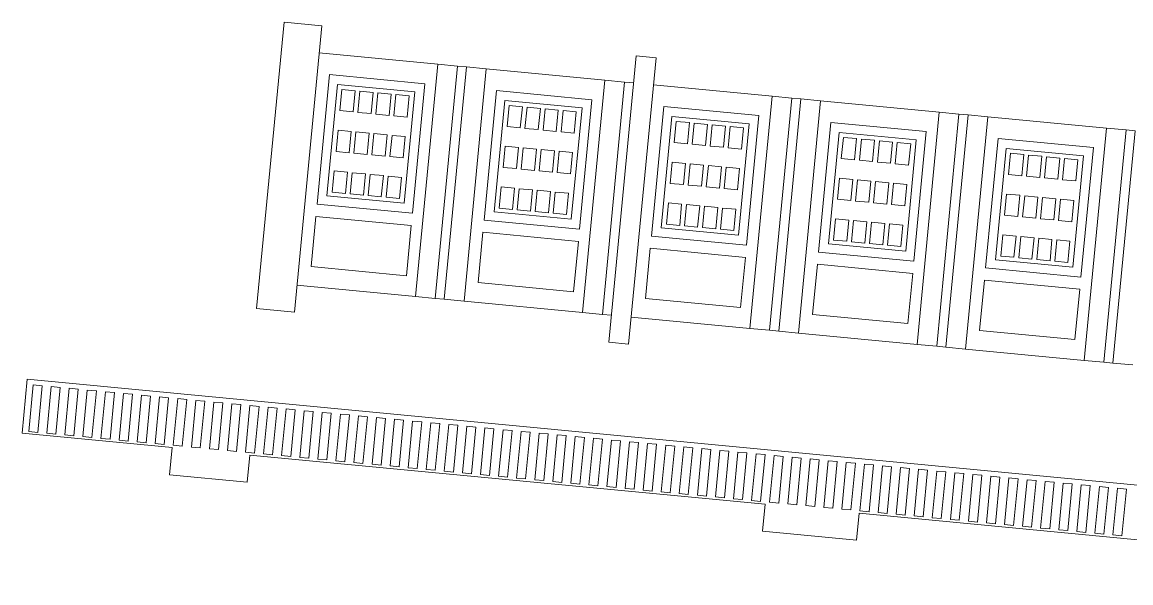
# Model space of a CAD drawing. Header units: millimetres. Extents: x -356 to 984, y -1262 to 367.
# Drawn here: x -305.1 to -183, y 5.1 to 66.9 of the extents above; entities that cross this region are included whole.
import ezdxf

# ---------------------------------------------------------------- set-up
doc = ezdxf.new("R2010")
doc.units = ezdxf.units.MM

msp = doc.modelspace()

# ---------------------------------------------------------------- linework, layer by layer
at = {"color": 7, "linetype": 'Continuous', "lineweight": 15}
for p, q in [((-276.27, 66.88), (-279.29, 35.31)), ((-276.27, 66.88), (-272.11, 66.49)), ((-272.11, 66.49), (-275.13, 34.91)), ((-259.33, 62.25), (-272.4, 63.5)), ((-240.48, 31.6), (-237.46, 63.17)), ((-235.28, 62.97), (-238.3, 31.39)), ((-237.46, 63.17), (-235.28, 62.97)), ((-271.27, 61.1), (-272.63, 46.83)), ((-260.77, 60.1), (-271.27, 61.1)), ((-261.78, 36.65), (-259.33, 62.25)), ((-257.16, 62.04), (-259.6, 36.44)), ((-259.33, 62.25), (-257.16, 62.04)), ((-258.61, 36.35), (-256.16, 61.95)), ((-257.16, 62.04), (-256.16, 61.95)), ((-253.98, 61.74), (-256.43, 36.14)), ((-256.16, 61.95), (-253.98, 61.74)), ((-240.92, 60.49), (-253.98, 61.74)), ((-270.37, 60.01), (-271.54, 47.73)), ((-261.86, 59.2), (-270.37, 60.01)), ((-262.13, 45.83), (-260.77, 60.1)), ((-243.37, 34.89), (-240.92, 60.49)), ((-238.74, 60.28), (-241.19, 34.68)), ((-240.92, 60.49), (-238.74, 60.28)), ((-238.74, 60.28), (-237.74, 60.19)), ((-222.5, 58.73), (-235.56, 59.98)), ((-269.89, 59.47), (-270.12, 57.13)), ((-268.43, 59.33), (-269.89, 59.47)), ((-268.65, 56.99), (-268.43, 59.33)), ((-267.91, 59.28), (-268.13, 56.94)), ((-266.45, 59.14), (-267.91, 59.28)), ((-266.67, 56.8), (-266.45, 59.14)), ((-265.93, 59.09), (-266.15, 56.75)), ((-264.46, 58.95), (-265.93, 59.09)), ((-264.69, 56.61), (-264.46, 58.95)), ((-263.94, 58.9), (-264.17, 56.56)), ((-262.48, 58.76), (-263.94, 58.9)), ((-263.03, 46.92), (-261.86, 59.2)), ((-262.71, 56.42), (-262.48, 58.76)), ((-252.85, 59.34), (-254.22, 45.07)), ((-242.35, 58.34), (-252.85, 59.34)), ((-224.95, 33.13), (-222.5, 58.73)), ((-222.5, 58.73), (-220.32, 58.52)), ((-251.95, 58.25), (-253.13, 45.97)), ((-243.44, 57.44), (-251.95, 58.25)), ((-251.48, 57.71), (-251.7, 55.37)), ((-250.01, 57.57), (-251.48, 57.71)), ((-250.24, 55.23), (-250.01, 57.57)), ((-249.49, 57.52), (-249.72, 55.18)), ((-248.03, 57.38), (-249.49, 57.52)), ((-244.62, 45.16), (-243.44, 57.44)), ((-243.72, 44.07), (-242.35, 58.34)), ((-234.44, 57.58), (-235.8, 43.31)), ((-223.94, 56.58), (-234.44, 57.58)), ((-220.32, 58.52), (-222.77, 32.92)), ((-221.77, 32.83), (-219.33, 58.43)), ((-220.32, 58.52), (-219.33, 58.43)), ((-217.15, 58.22), (-219.59, 32.62)), ((-219.33, 58.43), (-217.15, 58.22)), ((-204.09, 56.97), (-217.15, 58.22)), ((-270.12, 57.13), (-268.65, 56.99)), ((-268.13, 56.94), (-266.67, 56.8)), ((-266.15, 56.75), (-264.69, 56.61)), ((-264.17, 56.56), (-262.71, 56.42)), ((-248.26, 55.04), (-248.03, 57.38)), ((-247.51, 57.33), (-247.73, 54.99)), ((-246.05, 57.19), (-247.51, 57.33)), ((-246.27, 54.85), (-246.05, 57.19)), ((-245.53, 57.14), (-245.75, 54.8)), ((-244.07, 57), (-245.53, 57.14)), ((-244.29, 54.66), (-244.07, 57)), ((-233.54, 56.49), (-234.71, 44.21)), ((-225.03, 55.68), (-233.54, 56.49)), ((-225.3, 42.31), (-223.94, 56.58)), ((-206.53, 31.37), (-204.09, 56.97)), ((-201.91, 56.76), (-204.35, 31.16)), ((-204.09, 56.97), (-201.91, 56.76)), ((-203.36, 31.07), (-200.91, 56.67)), ((-201.91, 56.76), (-200.91, 56.67)), ((-198.73, 56.46), (-201.18, 30.86)), ((-200.91, 56.67), (-198.73, 56.46)), ((-185.67, 55.21), (-198.73, 56.46)), ((-270.32, 54.98), (-270.54, 52.64)), ((-268.86, 54.84), (-270.32, 54.98)), ((-251.7, 55.37), (-250.24, 55.23)), ((-249.72, 55.18), (-248.26, 55.04)), ((-247.73, 54.99), (-246.27, 54.85)), ((-233.06, 55.95), (-233.28, 53.61)), ((-231.6, 55.81), (-233.06, 55.95)), ((-231.82, 53.47), (-231.6, 55.81)), ((-231.08, 55.76), (-231.3, 53.42)), ((-229.62, 55.62), (-231.08, 55.76)), ((-229.84, 53.28), (-229.62, 55.62)), ((-229.09, 55.57), (-229.32, 53.23)), ((-227.63, 55.43), (-229.09, 55.57)), ((-227.86, 53.09), (-227.63, 55.43)), ((-227.11, 55.38), (-227.33, 53.04)), ((-225.65, 55.24), (-227.11, 55.38)), ((-226.2, 43.4), (-225.03, 55.68)), ((-225.87, 52.9), (-225.65, 55.24)), ((-216.02, 55.82), (-217.39, 41.55)), ((-205.52, 54.82), (-216.02, 55.82)), ((-188.12, 29.61), (-185.67, 55.21)), ((-183.49, 55), (-185.94, 29.4)), ((-185.67, 55.21), (-183.49, 55)), ((-183.49, 55), (-182.5, 54.91)), ((-269.08, 52.5), (-268.86, 54.84)), ((-268.34, 54.79), (-268.56, 52.45)), ((-266.88, 54.65), (-268.34, 54.79)), ((-267.1, 52.31), (-266.88, 54.65)), ((-266.36, 54.6), (-266.58, 52.26)), ((-264.89, 54.46), (-266.36, 54.6)), ((-265.12, 52.12), (-264.89, 54.46)), ((-264.37, 54.41), (-264.6, 52.07)), ((-262.91, 54.27), (-264.37, 54.41)), ((-263.13, 51.93), (-262.91, 54.27)), ((-245.75, 54.8), (-244.29, 54.66)), ((-215.12, 54.73), (-216.29, 42.45)), ((-206.61, 53.92), (-215.12, 54.73)), ((-214.64, 54.19), (-214.87, 51.85)), ((-213.18, 54.05), (-214.64, 54.19)), ((-213.41, 51.71), (-213.18, 54.05)), ((-212.66, 54), (-212.88, 51.66)), ((-211.2, 53.86), (-212.66, 54)), ((-211.42, 51.52), (-211.2, 53.86)), ((-210.68, 53.81), (-210.9, 51.47)), ((-209.22, 53.67), (-210.68, 53.81)), ((-207.78, 41.64), (-206.61, 53.92)), ((-206.88, 40.55), (-205.52, 54.82)), ((-197.6, 54.06), (-198.97, 39.79)), ((-187.1, 53.06), (-197.6, 54.06)), ((-184.94, 29.31), (-182.5, 54.91)), ((-270.54, 52.64), (-269.08, 52.5)), ((-251.91, 53.22), (-252.13, 50.88)), ((-250.44, 53.08), (-251.91, 53.22)), ((-250.67, 50.74), (-250.44, 53.08)), ((-249.92, 53.03), (-250.15, 50.69)), ((-248.46, 52.89), (-249.92, 53.03)), ((-248.68, 50.55), (-248.46, 52.89)), ((-247.94, 52.84), (-248.16, 50.5)), ((-246.48, 52.7), (-247.94, 52.84)), ((-246.7, 50.36), (-246.48, 52.7)), ((-245.96, 52.65), (-246.18, 50.31)), ((-244.5, 52.51), (-245.96, 52.65)), ((-233.28, 53.61), (-231.82, 53.47)), ((-231.3, 53.42), (-229.84, 53.28)), ((-229.32, 53.23), (-227.86, 53.09)), ((-227.33, 53.04), (-225.87, 52.9)), ((-209.44, 51.33), (-209.22, 53.67)), ((-208.7, 53.62), (-208.92, 51.28)), ((-207.23, 53.48), (-208.7, 53.62)), ((-207.46, 51.14), (-207.23, 53.48)), ((-196.7, 52.97), (-197.88, 40.69)), ((-188.19, 52.16), (-196.7, 52.97)), ((-188.47, 38.79), (-187.1, 53.06)), ((-268.56, 52.45), (-267.1, 52.31)), ((-266.58, 52.26), (-265.12, 52.12)), ((-264.6, 52.07), (-263.13, 51.93)), ((-244.72, 50.17), (-244.5, 52.51)), ((-233.49, 51.46), (-233.71, 49.12)), ((-232.03, 51.32), (-233.49, 51.46)), ((-232.25, 48.98), (-232.03, 51.32)), ((-214.87, 51.85), (-213.41, 51.71)), ((-212.88, 51.66), (-211.42, 51.52)), ((-210.9, 51.47), (-209.44, 51.33)), ((-196.23, 52.43), (-196.45, 50.09)), ((-194.77, 52.29), (-196.23, 52.43)), ((-194.99, 49.95), (-194.77, 52.29)), ((-194.24, 52.24), (-194.47, 49.9)), ((-192.78, 52.1), (-194.24, 52.24)), ((-193.01, 49.76), (-192.78, 52.1)), ((-192.26, 52.05), (-192.49, 49.71)), ((-190.8, 51.91), (-192.26, 52.05)), ((-191.02, 49.57), (-190.8, 51.91)), ((-190.28, 51.86), (-190.5, 49.52)), ((-188.82, 51.72), (-190.28, 51.86)), ((-189.37, 39.88), (-188.19, 52.16)), ((-189.04, 49.38), (-188.82, 51.72)), ((-270.75, 50.48), (-270.97, 48.15)), ((-269.29, 50.34), (-270.75, 50.48)), ((-269.51, 48.01), (-269.29, 50.34)), ((-268.77, 50.29), (-268.99, 47.96)), ((-267.31, 50.16), (-268.77, 50.29)), ((-267.53, 47.82), (-267.31, 50.16)), ((-266.78, 50.11), (-267.01, 47.77)), ((-265.32, 49.97), (-266.78, 50.11)), ((-252.13, 50.88), (-250.67, 50.74)), ((-250.15, 50.69), (-248.68, 50.55)), ((-248.16, 50.5), (-246.7, 50.36)), ((-246.18, 50.31), (-244.72, 50.17)), ((-231.51, 51.27), (-231.73, 48.93)), ((-230.04, 51.13), (-231.51, 51.27)), ((-230.27, 48.79), (-230.04, 51.13)), ((-229.52, 51.08), (-229.75, 48.74)), ((-228.06, 50.94), (-229.52, 51.08)), ((-228.29, 48.6), (-228.06, 50.94)), ((-227.54, 50.89), (-227.76, 48.55)), ((-226.08, 50.75), (-227.54, 50.89)), ((-226.3, 48.41), (-226.08, 50.75)), ((-208.92, 51.28), (-207.46, 51.14)), ((-196.45, 50.09), (-194.99, 49.95)), ((-265.55, 47.63), (-265.32, 49.97)), ((-264.8, 49.92), (-265.03, 47.58)), ((-263.34, 49.78), (-264.8, 49.92)), ((-263.56, 47.44), (-263.34, 49.78)), ((-233.71, 49.12), (-232.25, 48.98)), ((-231.73, 48.93), (-230.27, 48.79)), ((-215.07, 49.7), (-215.3, 47.36)), ((-213.61, 49.56), (-215.07, 49.7)), ((-213.84, 47.22), (-213.61, 49.56)), ((-213.09, 49.51), (-213.31, 47.17)), ((-211.63, 49.37), (-213.09, 49.51)), ((-211.85, 47.03), (-211.63, 49.37)), ((-211.11, 49.32), (-211.33, 46.98)), ((-209.65, 49.18), (-211.11, 49.32)), ((-209.87, 46.84), (-209.65, 49.18)), ((-209.12, 49.13), (-209.35, 46.79)), ((-207.66, 48.99), (-209.12, 49.13)), ((-207.89, 46.65), (-207.66, 48.99)), ((-194.47, 49.9), (-193.01, 49.76)), ((-192.49, 49.71), (-191.02, 49.57)), ((-190.5, 49.52), (-189.04, 49.38)), ((-271.54, 47.73), (-263.03, 46.92)), ((-270.97, 48.15), (-269.51, 48.01)), ((-268.99, 47.96), (-267.53, 47.82)), ((-267.01, 47.77), (-265.55, 47.63)), ((-252.33, 48.72), (-252.56, 46.39)), ((-250.87, 48.58), (-252.33, 48.72)), ((-251.1, 46.25), (-250.87, 48.58)), ((-250.35, 48.53), (-250.58, 46.2)), ((-248.89, 48.4), (-250.35, 48.53)), ((-249.11, 46.06), (-248.89, 48.4)), ((-248.37, 48.35), (-248.59, 46.01)), ((-246.91, 48.21), (-248.37, 48.35)), ((-247.13, 45.87), (-246.91, 48.21)), ((-246.39, 48.16), (-246.61, 45.82)), ((-244.92, 48.02), (-246.39, 48.16)), ((-245.15, 45.68), (-244.92, 48.02)), ((-229.75, 48.74), (-228.29, 48.6)), ((-227.76, 48.55), (-226.3, 48.41)), ((-196.66, 47.94), (-196.88, 45.6)), ((-195.2, 47.8), (-196.66, 47.94)), ((-195.42, 45.46), (-195.2, 47.8)), ((-194.67, 47.75), (-194.9, 45.41)), ((-193.21, 47.61), (-194.67, 47.75)), ((-272.63, 46.83), (-262.13, 45.83)), ((-265.03, 47.58), (-263.56, 47.44)), ((-233.92, 46.96), (-234.14, 44.63)), ((-232.46, 46.82), (-233.92, 46.96)), ((-232.68, 44.49), (-232.46, 46.82)), ((-231.94, 46.77), (-232.16, 44.44)), ((-230.47, 46.64), (-231.94, 46.77)), ((-230.7, 44.3), (-230.47, 46.64)), ((-229.95, 46.59), (-230.18, 44.25)), ((-228.49, 46.45), (-229.95, 46.59)), ((-228.71, 44.11), (-228.49, 46.45)), ((-215.3, 47.36), (-213.84, 47.22)), ((-213.31, 47.17), (-211.85, 47.03)), ((-211.33, 46.98), (-209.87, 46.84)), ((-209.35, 46.79), (-207.89, 46.65)), ((-193.44, 45.27), (-193.21, 47.61)), ((-192.69, 47.56), (-192.91, 45.22)), ((-191.23, 47.42), (-192.69, 47.56)), ((-191.45, 45.08), (-191.23, 47.42)), ((-190.71, 47.37), (-190.93, 45.03)), ((-189.25, 47.23), (-190.71, 47.37)), ((-189.47, 44.89), (-189.25, 47.23)), ((-272.76, 45.48), (-273.29, 39.94)), ((-262.26, 44.48), (-272.76, 45.48)), ((-253.13, 45.97), (-244.62, 45.16)), ((-252.56, 46.39), (-251.1, 46.25)), ((-250.58, 46.2), (-249.11, 46.06)), ((-248.59, 46.01), (-247.13, 45.87)), ((-246.61, 45.82), (-245.15, 45.68)), ((-227.97, 46.4), (-228.19, 44.06)), ((-226.51, 46.26), (-227.97, 46.4)), ((-226.73, 43.92), (-226.51, 46.26)), ((-215.5, 45.2), (-215.73, 42.87)), ((-214.04, 45.06), (-215.5, 45.2)), ((-196.88, 45.6), (-195.42, 45.46)), ((-194.9, 45.41), (-193.44, 45.27)), ((-192.91, 45.22), (-191.45, 45.08)), ((-262.79, 38.94), (-262.26, 44.48)), ((-254.22, 45.07), (-243.72, 44.07)), ((-234.71, 44.21), (-226.2, 43.4)), ((-234.14, 44.63), (-232.68, 44.49)), ((-232.16, 44.44), (-230.7, 44.3)), ((-230.18, 44.25), (-228.71, 44.11)), ((-228.19, 44.06), (-226.73, 43.92)), ((-214.26, 42.73), (-214.04, 45.06)), ((-213.52, 45.01), (-213.74, 42.68)), ((-212.06, 44.88), (-213.52, 45.01)), ((-212.28, 42.54), (-212.06, 44.88)), ((-211.54, 44.83), (-211.76, 42.49)), ((-210.08, 44.69), (-211.54, 44.83)), ((-210.3, 42.35), (-210.08, 44.69)), ((-209.55, 44.64), (-209.78, 42.3)), ((-208.09, 44.5), (-209.55, 44.64)), ((-208.32, 42.16), (-208.09, 44.5)), ((-190.93, 45.03), (-189.47, 44.89)), ((-254.35, 43.72), (-254.88, 38.18)), ((-243.84, 42.72), (-254.35, 43.72)), ((-235.8, 43.31), (-225.3, 42.31)), ((-215.73, 42.87), (-214.26, 42.73)), ((-197.09, 43.44), (-197.31, 41.1)), ((-195.62, 43.3), (-197.09, 43.44)), ((-195.85, 40.97), (-195.62, 43.3)), ((-195.1, 43.25), (-195.33, 40.92)), ((-193.64, 43.12), (-195.1, 43.25)), ((-193.87, 40.78), (-193.64, 43.12)), ((-193.12, 43.07), (-193.34, 40.73)), ((-191.66, 42.93), (-193.12, 43.07)), ((-191.88, 40.59), (-191.66, 42.93)), ((-191.14, 42.88), (-191.36, 40.54)), ((-189.68, 42.74), (-191.14, 42.88)), ((-244.37, 37.18), (-243.84, 42.72)), ((-235.93, 41.96), (-236.46, 36.42)), ((-225.43, 40.96), (-235.93, 41.96)), ((-217.39, 41.55), (-206.88, 40.55)), ((-216.29, 42.45), (-207.78, 41.64)), ((-213.74, 42.68), (-212.28, 42.54)), ((-211.76, 42.49), (-210.3, 42.35)), ((-209.78, 42.3), (-208.32, 42.16)), ((-189.9, 40.4), (-189.68, 42.74)), ((-225.96, 35.42), (-225.43, 40.96)), ((-197.88, 40.69), (-189.37, 39.88)), ((-197.31, 41.1), (-195.85, 40.97)), ((-195.33, 40.92), (-193.87, 40.78)), ((-193.34, 40.73), (-191.88, 40.59)), ((-191.36, 40.54), (-189.9, 40.4)), ((-273.29, 39.94), (-262.79, 38.94)), ((-217.51, 40.2), (-218.04, 34.66)), ((-207.01, 39.2), (-217.51, 40.2)), ((-207.54, 33.66), (-207.01, 39.2)), ((-198.97, 39.79), (-188.47, 38.79)), ((-274.84, 37.9), (-261.78, 36.65)), ((-254.88, 38.18), (-244.37, 37.18)), ((-199.1, 38.44), (-199.63, 32.9)), ((-188.6, 37.44), (-199.1, 38.44)), ((-261.78, 36.65), (-259.6, 36.44)), ((-189.13, 31.9), (-188.6, 37.44)), ((-259.6, 36.44), (-258.61, 36.35)), ((-258.61, 36.35), (-256.43, 36.14)), ((-256.43, 36.14), (-243.37, 34.89)), ((-236.46, 36.42), (-225.96, 35.42)), ((-279.29, 35.31), (-275.13, 34.91)), ((-243.37, 34.89), (-241.19, 34.68)), ((-241.19, 34.68), (-240.19, 34.59)), ((-238.01, 34.38), (-224.95, 33.13)), ((-218.04, 34.66), (-207.54, 33.66)), ((-224.95, 33.13), (-222.77, 32.92)), ((-222.77, 32.92), (-221.77, 32.83)), ((-221.77, 32.83), (-219.59, 32.62)), ((-219.59, 32.62), (-206.53, 31.37)), ((-199.63, 32.9), (-189.13, 31.9)), ((-240.48, 31.6), (-238.3, 31.39)), ((-206.53, 31.37), (-204.35, 31.16)), ((-204.35, 31.16), (-203.36, 31.07)), ((-203.36, 31.07), (-201.18, 30.86)), ((-201.18, 30.86), (-188.12, 29.61)), ((-188.12, 29.61), (-185.94, 29.4)), ((-185.94, 29.4), (-184.94, 29.31)), ((-184.94, 29.31), (-182.76, 29.1)), ((-304.55, 27.54), (-305.12, 21.57)), ((-304.55, 27.54), (-113.13, 9.27)), ((-303.91, 26.91), (-304.4, 21.77)), ((-302.91, 26.82), (-303.91, 26.91)), ((-303.4, 21.67), (-302.91, 26.82)), ((-301.92, 26.72), (-302.41, 21.58)), ((-300.92, 26.63), (-301.92, 26.72)), ((-301.41, 21.48), (-300.92, 26.63)), ((-299.93, 26.53), (-300.42, 21.39)), ((-298.93, 26.44), (-299.93, 26.53)), ((-299.42, 21.29), (-298.93, 26.44)), ((-297.94, 26.34), (-298.43, 21.2)), ((-296.94, 26.25), (-297.94, 26.34)), ((-297.43, 21.1), (-296.94, 26.25)), ((-295.94, 26.15), (-296.44, 21.01)), ((-294.95, 26.06), (-295.94, 26.15)), ((-295.44, 20.91), (-294.95, 26.06)), ((-293.95, 25.96), (-294.44, 20.82)), ((-292.96, 25.87), (-293.95, 25.96)), ((-293.45, 20.72), (-292.96, 25.87)), ((-291.96, 25.77), (-292.45, 20.63)), ((-290.97, 25.68), (-291.96, 25.77)), ((-291.46, 20.53), (-290.97, 25.68)), ((-289.97, 25.58), (-290.46, 20.44)), ((-288.98, 25.49), (-289.97, 25.58)), ((-289.47, 20.34), (-288.98, 25.49)), ((-287.98, 25.39), (-288.47, 20.25)), ((-286.98, 25.3), (-287.98, 25.39)), ((-287.48, 20.15), (-286.98, 25.3)), ((-285.99, 25.2), (-286.48, 20.06)), ((-284.99, 25.11), (-285.99, 25.2)), ((-285.49, 19.96), (-284.99, 25.11)), ((-284, 25.01), (-284.49, 19.87)), ((-283, 24.92), (-284, 25.01)), ((-283.49, 19.77), (-283, 24.92)), ((-282.01, 24.82), (-282.5, 19.68)), ((-281.01, 24.73), (-282.01, 24.82)), ((-281.5, 19.58), (-281.01, 24.73)), ((-280.02, 24.63), (-280.51, 19.49)), ((-279.02, 24.54), (-280.02, 24.63)), ((-279.51, 19.39), (-279.02, 24.54)), ((-278.03, 24.44), (-278.52, 19.3)), ((-277.03, 24.35), (-278.03, 24.44)), ((-277.52, 19.2), (-277.03, 24.35)), ((-276.03, 24.25), (-276.53, 19.11)), ((-275.04, 24.16), (-276.03, 24.25)), ((-275.53, 19.01), (-275.04, 24.16)), ((-274.04, 24.06), (-274.53, 18.92)), ((-273.05, 23.97), (-274.04, 24.06)), ((-273.54, 18.82), (-273.05, 23.97)), ((-272.05, 23.87), (-272.54, 18.73)), ((-271.06, 23.78), (-272.05, 23.87)), ((-271.55, 18.63), (-271.06, 23.78)), ((-270.06, 23.68), (-270.55, 18.54)), ((-269.07, 23.59), (-270.06, 23.68)), ((-269.56, 18.44), (-269.07, 23.59)), ((-268.07, 23.49), (-268.56, 18.35)), ((-267.08, 23.4), (-268.07, 23.49)), ((-267.57, 18.25), (-267.08, 23.4)), ((-266.08, 23.3), (-266.57, 18.16)), ((-265.08, 23.21), (-266.08, 23.3)), ((-265.58, 18.06), (-265.08, 23.21)), ((-264.09, 23.11), (-264.58, 17.97)), ((-263.09, 23.02), (-264.09, 23.11)), ((-263.58, 17.87), (-263.09, 23.02)), ((-262.1, 22.92), (-262.59, 17.78)), ((-261.1, 22.83), (-262.1, 22.92)), ((-261.59, 17.68), (-261.1, 22.83)), ((-260.11, 22.73), (-260.6, 17.59)), ((-259.11, 22.64), (-260.11, 22.73)), ((-259.6, 17.49), (-259.11, 22.64)), ((-258.12, 22.54), (-258.61, 17.4)), ((-257.12, 22.45), (-258.12, 22.54)), ((-257.61, 17.3), (-257.12, 22.45)), ((-256.13, 22.35), (-256.62, 17.21)), ((-255.13, 22.26), (-256.13, 22.35)), ((-255.62, 17.11), (-255.13, 22.26)), ((-254.13, 22.16), (-254.63, 17.02)), ((-253.14, 22.07), (-254.13, 22.16)), ((-253.63, 16.92), (-253.14, 22.07)), ((-305.12, 21.57), (-288.61, 19.99)), ((-304.4, 21.77), (-303.4, 21.67)), ((-302.41, 21.58), (-301.41, 21.48)), ((-300.42, 21.39), (-299.42, 21.29)), ((-298.43, 21.2), (-297.43, 21.1)), ((-296.44, 21.01), (-295.44, 20.91)), ((-294.44, 20.82), (-293.45, 20.72)), ((-252.14, 21.97), (-252.63, 16.83)), ((-251.15, 21.88), (-252.14, 21.97)), ((-251.64, 16.73), (-251.15, 21.88)), ((-250.15, 21.78), (-250.64, 16.64)), ((-249.16, 21.69), (-250.15, 21.78)), ((-249.65, 16.54), (-249.16, 21.69)), ((-248.16, 21.59), (-248.65, 16.45)), ((-247.17, 21.5), (-248.16, 21.59)), ((-247.66, 16.35), (-247.17, 21.5)), ((-246.17, 21.4), (-246.66, 16.26)), ((-245.17, 21.31), (-246.17, 21.4)), ((-245.67, 16.16), (-245.17, 21.31)), ((-244.18, 21.21), (-244.67, 16.07)), ((-243.18, 21.12), (-244.18, 21.21)), ((-243.68, 15.97), (-243.18, 21.12)), ((-242.19, 21.02), (-242.68, 15.88)), ((-241.19, 20.93), (-242.19, 21.02)), ((-241.68, 15.78), (-241.19, 20.93)), ((-240.2, 20.83), (-240.69, 15.69)), ((-239.2, 20.74), (-240.2, 20.83)), ((-292.45, 20.63), (-291.46, 20.53)), ((-290.46, 20.44), (-289.47, 20.34)), ((-288.89, 17), (-288.61, 19.99)), ((-288.47, 20.25), (-287.48, 20.15)), ((-286.48, 20.06), (-285.49, 19.96)), ((-284.49, 19.87), (-283.49, 19.77)), ((-282.5, 19.68), (-281.5, 19.58)), ((-239.69, 15.59), (-239.2, 20.74)), ((-238.21, 20.64), (-238.7, 15.5)), ((-237.21, 20.55), (-238.21, 20.64)), ((-237.7, 15.4), (-237.21, 20.55)), ((-236.22, 20.45), (-236.71, 15.31)), ((-235.22, 20.36), (-236.22, 20.45)), ((-235.71, 15.21), (-235.22, 20.36)), ((-234.22, 20.26), (-234.72, 15.12)), ((-233.23, 20.17), (-234.22, 20.26)), ((-233.72, 15.02), (-233.23, 20.17)), ((-232.23, 20.07), (-232.72, 14.93)), ((-231.24, 19.98), (-232.23, 20.07)), ((-231.73, 14.83), (-231.24, 19.98)), ((-230.24, 19.88), (-230.73, 14.74)), ((-229.25, 19.79), (-230.24, 19.88)), ((-229.74, 14.64), (-229.25, 19.79)), ((-228.25, 19.69), (-228.74, 14.55)), ((-227.26, 19.6), (-228.25, 19.69)), ((-227.75, 14.45), (-227.26, 19.6)), ((-280.51, 19.49), (-279.51, 19.39)), ((-280.32, 16.19), (-280.04, 19.17)), ((-280.04, 19.17), (-223.27, 13.75)), ((-278.52, 19.3), (-277.52, 19.2)), ((-276.53, 19.11), (-275.53, 19.01)), ((-274.53, 18.92), (-273.54, 18.82)), ((-272.54, 18.73), (-271.55, 18.63)), ((-270.55, 18.54), (-269.56, 18.44)), ((-268.56, 18.35), (-267.57, 18.25)), ((-226.26, 19.5), (-226.75, 14.36)), ((-225.27, 19.41), (-226.26, 19.5)), ((-225.76, 14.26), (-225.27, 19.41)), ((-224.27, 19.31), (-224.76, 14.17)), ((-223.27, 19.22), (-224.27, 19.31)), ((-223.77, 14.07), (-223.27, 19.22)), ((-222.28, 19.12), (-222.77, 13.98)), ((-221.28, 19.03), (-222.28, 19.12)), ((-221.77, 13.88), (-221.28, 19.03)), ((-220.29, 18.93), (-220.78, 13.79)), ((-219.29, 18.84), (-220.29, 18.93)), ((-219.78, 13.69), (-219.29, 18.84)), ((-218.3, 18.74), (-218.79, 13.6)), ((-217.3, 18.65), (-218.3, 18.74)), ((-217.79, 13.5), (-217.3, 18.65)), ((-216.31, 18.55), (-216.8, 13.41)), ((-215.31, 18.46), (-216.31, 18.55)), ((-215.8, 13.31), (-215.31, 18.46)), ((-214.32, 18.36), (-214.81, 13.22)), ((-213.32, 18.27), (-214.32, 18.36)), ((-266.57, 18.16), (-265.58, 18.06)), ((-264.58, 17.97), (-263.58, 17.87)), ((-262.59, 17.78), (-261.59, 17.68)), ((-260.6, 17.59), (-259.6, 17.49)), ((-258.61, 17.4), (-257.61, 17.3)), ((-256.62, 17.21), (-255.62, 17.11)), ((-213.81, 13.12), (-213.32, 18.27)), ((-212.32, 18.17), (-212.82, 13.03)), ((-211.33, 18.08), (-212.32, 18.17)), ((-211.82, 12.93), (-211.33, 18.08)), ((-210.33, 17.98), (-210.82, 12.84)), ((-209.34, 17.89), (-210.33, 17.98)), ((-209.83, 12.74), (-209.34, 17.89)), ((-208.34, 17.79), (-208.83, 12.65)), ((-207.35, 17.7), (-208.34, 17.79)), ((-207.84, 12.55), (-207.35, 17.7)), ((-206.35, 17.6), (-206.84, 12.46)), ((-205.36, 17.51), (-206.35, 17.6)), ((-205.85, 12.36), (-205.36, 17.51)), ((-204.36, 17.41), (-204.85, 12.27)), ((-203.36, 17.32), (-204.36, 17.41)), ((-203.86, 12.17), (-203.36, 17.32)), ((-202.37, 17.22), (-202.86, 12.08)), ((-201.37, 17.13), (-202.37, 17.22)), ((-201.87, 11.98), (-201.37, 17.13)), ((-288.89, 17), (-280.32, 16.19)), ((-254.63, 17.02), (-253.63, 16.92)), ((-252.63, 16.83), (-251.64, 16.73)), ((-250.64, 16.64), (-249.65, 16.54)), ((-248.65, 16.45), (-247.66, 16.35)), ((-246.66, 16.26), (-245.67, 16.16)), ((-244.67, 16.07), (-243.68, 15.97)), ((-200.38, 17.03), (-200.87, 11.89)), ((-199.38, 16.94), (-200.38, 17.03)), ((-199.87, 11.79), (-199.38, 16.94)), ((-198.39, 16.84), (-198.88, 11.7)), ((-197.39, 16.75), (-198.39, 16.84)), ((-197.88, 11.6), (-197.39, 16.75)), ((-196.4, 16.65), (-196.89, 11.51)), ((-195.4, 16.56), (-196.4, 16.65)), ((-195.89, 11.41), (-195.4, 16.56)), ((-194.41, 16.46), (-194.9, 11.32)), ((-193.41, 16.37), (-194.41, 16.46)), ((-193.9, 11.22), (-193.41, 16.37)), ((-192.41, 16.27), (-192.91, 11.13)), ((-191.42, 16.18), (-192.41, 16.27)), ((-191.91, 11.03), (-191.42, 16.18)), ((-190.42, 16.08), (-190.92, 10.94)), ((-189.43, 15.99), (-190.42, 16.08)), ((-189.92, 10.84), (-189.43, 15.99)), ((-188.43, 15.89), (-188.92, 10.75)), ((-187.44, 15.8), (-188.43, 15.89)), ((-242.68, 15.88), (-241.68, 15.78)), ((-240.69, 15.69), (-239.69, 15.59)), ((-238.7, 15.5), (-237.7, 15.4)), ((-236.71, 15.31), (-235.71, 15.21)), ((-234.72, 15.12), (-233.72, 15.02)), ((-232.72, 14.93), (-231.73, 14.83)), ((-230.73, 14.74), (-229.74, 14.64)), ((-187.93, 10.65), (-187.44, 15.8)), ((-186.44, 15.7), (-186.93, 10.56)), ((-185.45, 15.61), (-186.44, 15.7)), ((-185.94, 10.46), (-185.45, 15.61)), ((-184.45, 15.51), (-184.94, 10.37)), ((-183.46, 15.42), (-184.45, 15.51)), ((-183.95, 10.27), (-183.46, 15.42)), ((-228.74, 14.55), (-227.75, 14.45)), ((-226.75, 14.36), (-225.76, 14.26)), ((-224.76, 14.17), (-223.77, 14.07)), ((-223.56, 10.77), (-223.27, 13.75)), ((-222.77, 13.98), (-221.77, 13.88)), ((-220.78, 13.79), (-219.78, 13.69)), ((-218.79, 13.6), (-217.79, 13.5)), ((-216.8, 13.41), (-215.8, 13.31)), ((-214.81, 13.22), (-213.81, 13.12)), ((-213.19, 9.78), (-212.9, 12.76)), ((-212.9, 12.76), (-132.51, 5.09)), ((-212.82, 13.03), (-211.82, 12.93)), ((-210.82, 12.84), (-209.83, 12.74)), ((-208.83, 12.65), (-207.84, 12.55)), ((-206.84, 12.46), (-205.85, 12.36)), ((-204.85, 12.27), (-203.86, 12.17)), ((-202.86, 12.08), (-201.87, 11.98)), ((-200.87, 11.89), (-199.87, 11.79)), ((-198.88, 11.7), (-197.88, 11.6)), ((-196.89, 11.51), (-195.89, 11.41)), ((-194.9, 11.32), (-193.9, 11.22)), ((-192.91, 11.13), (-191.91, 11.03)), ((-223.56, 10.77), (-213.19, 9.78)), ((-190.92, 10.94), (-189.92, 10.84)), ((-188.92, 10.75), (-187.93, 10.65)), ((-186.93, 10.56), (-185.94, 10.46)), ((-184.94, 10.37), (-183.95, 10.27))]:
    msp.add_line(p, q, dxfattribs=at)

doc.saveas('drawing.dxf')
